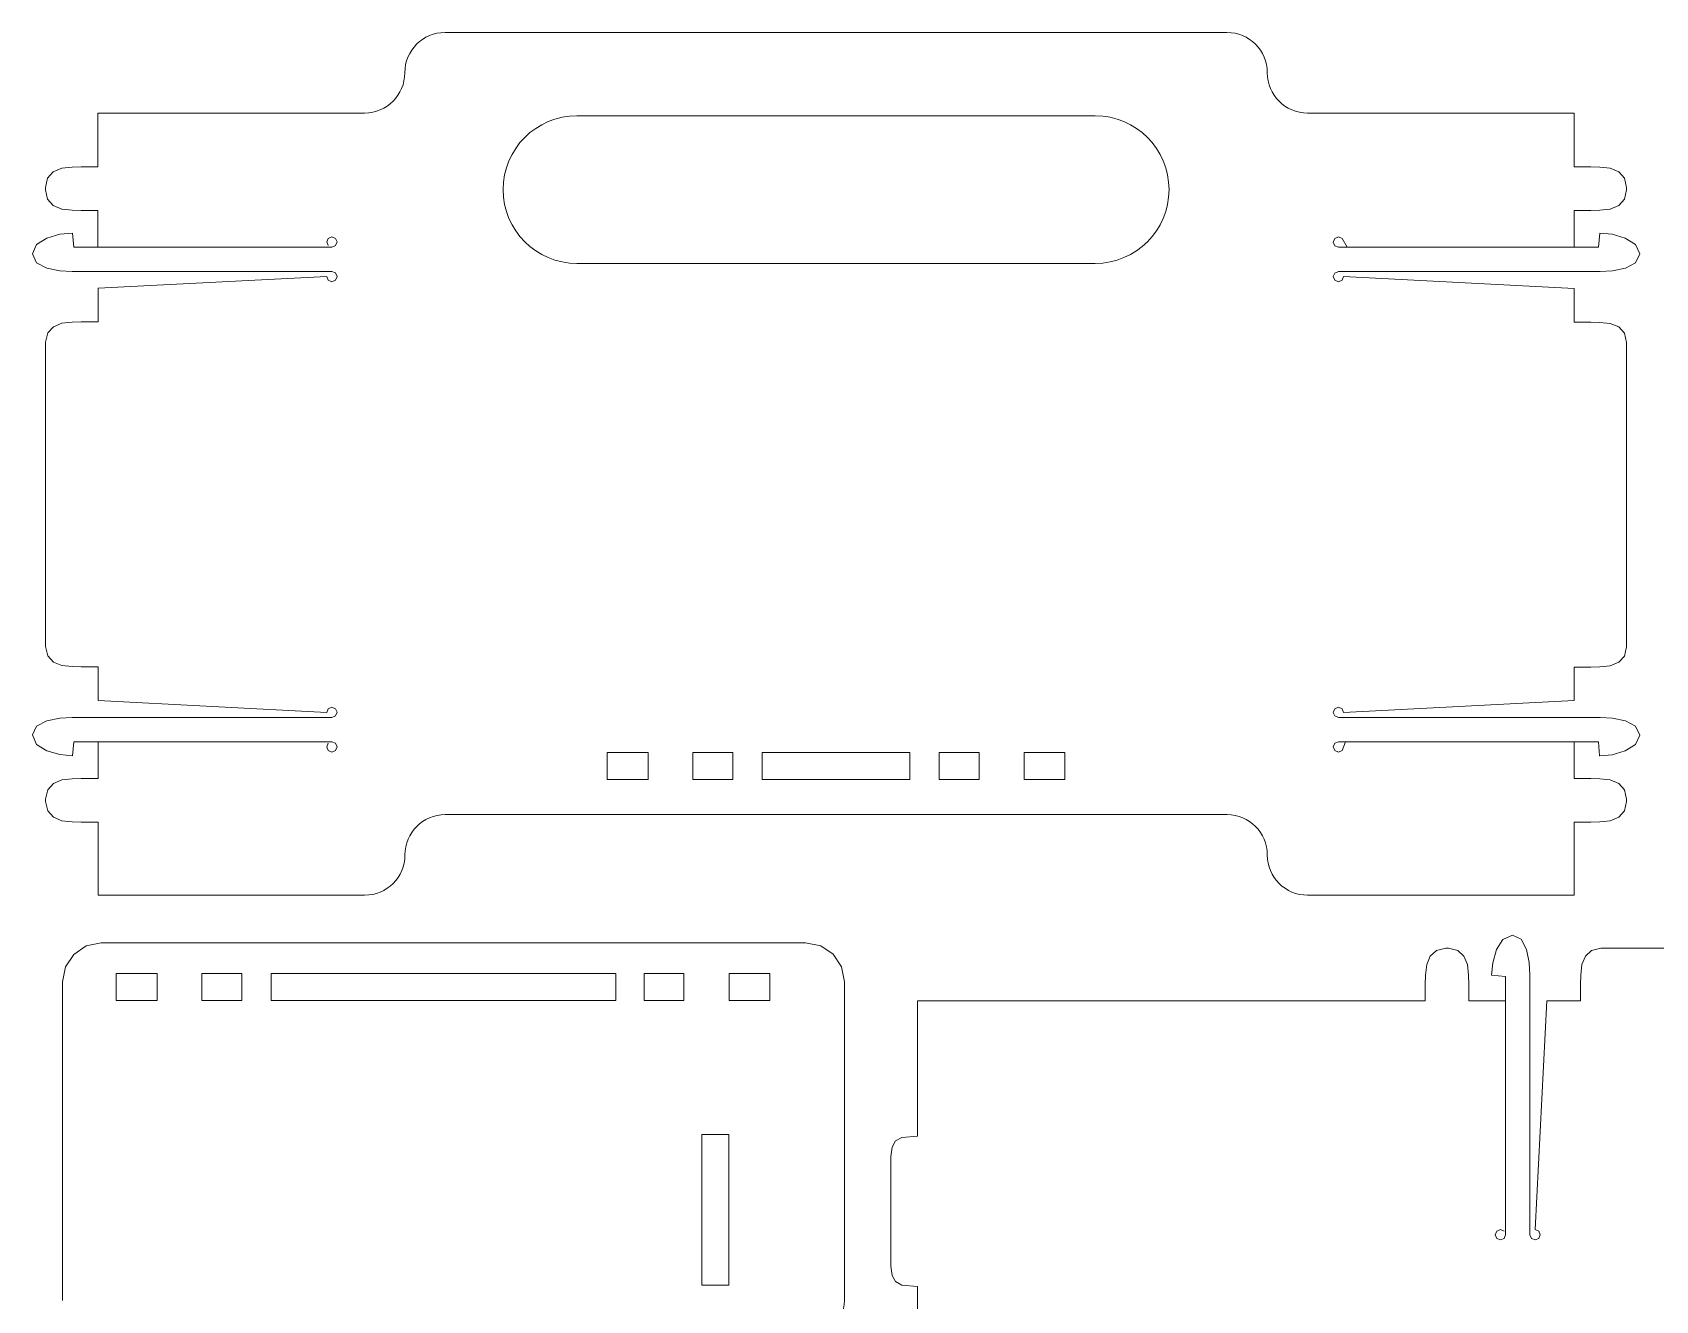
# Model space of a CAD drawing. Header units: millimetres. Extents: x -249 to 249, y -231 to 230.
# Drawn here: x -241.9 to 0, y 41.5 to 230.5 of the extents above; entities that cross this region are included whole.
import ezdxf

# ---------------------------------------------------------------- set-up
doc = ezdxf.new("R2010")
doc.units = ezdxf.units.MM
doc.header["$MEASUREMENT"] = 0
doc.layers.add('layer 1', color=7, linetype='Continuous')

msp = doc.modelspace()

# ---------------------------------------------------------------- linework, layer by layer
at = {"layer": 'layer 1', "lineweight": 9}
for points, knots in [([(-180.3939, 230.4703), (-183.7076, 230.4703), (-186.3939, 227.7841), (-186.3939, 224.4703), (-186.3939, 224.4703), (-186.3939, 221.1566), (-189.0802, 218.4703), (-192.3939, 218.4703)], [0, 0, 0, 0, 0.33333333, 0.33333333, 0.33333333, 0.33333333, 1, 1, 1, 1]), ([(-51.8606, 218.4703), (-55.1743, 218.4703), (-57.8606, 221.1566), (-57.8606, 224.4703), (-57.8606, 224.4703), (-57.8606, 227.784), (-60.5469, 230.4703), (-63.8606, 230.4703)], [0, 0, 0, 0, 0.33333333, 0.33333333, 0.33333333, 0.33333333, 1, 1, 1, 1]), ([(-192.3939, 218.4703), (-192.3939, 218.4703), (-232.1298, 218.4703), (-232.1298, 218.4703), (-232.1298, 218.4703), (-232.1298, 218.4703), (-232.1298, 210.4459), (-232.1298, 210.4459), (-232.1298, 210.4459), (-232.1298, 210.4459), (-234.6215, 210.4459), (-234.6215, 210.4459), (-234.6215, 210.4459), (-234.6215, 210.4459), (-235.9679, 210.3966), (-235.9679, 210.3966), (-235.9679, 210.3966), (-235.9679, 210.3966), (-237.5178, 210.2345), (-237.5178, 210.2345), (-237.5178, 210.2345), (-237.5178, 210.2345), (-238.7784, 209.7153), (-238.7784, 209.7153), (-238.7784, 209.7153), (-238.7784, 209.7153), (-239.6294, 208.7842), (-239.6294, 208.7842), (-239.6294, 208.7842), (-239.6294, 208.7842), (-239.9433, 207.3882), (-239.9433, 207.3882), (-239.9433, 207.3882), (-239.9433, 207.3882), (-239.9433, 207.0132), (-239.9433, 207.0132), (-239.9433, 207.0132), (-239.9433, 207.0132), (-239.6294, 205.6161), (-239.6294, 205.6161), (-239.6294, 205.6161), (-239.6294, 205.6161), (-238.7784, 204.6846), (-238.7784, 204.6846), (-238.7784, 204.6846), (-238.7784, 204.6846), (-237.5154, 204.1642), (-237.5154, 204.1642), (-237.5154, 204.1642), (-237.5154, 204.1642), (-235.9679, 204.0036), (-235.9679, 204.0036), (-235.9679, 204.0036), (-235.9679, 204.0036), (-234.6215, 203.9555), (-234.6215, 203.9555), (-234.6215, 203.9555), (-234.6215, 203.9555), (-232.1298, 203.9555), (-232.1298, 203.9555), (-232.1298, 203.9555), (-232.1298, 203.9555), (-232.1298, 198.4817), (-232.1298, 198.4817)], [0, 0, 0, 0, 0.05882353, 0.05882353, 0.05882353, 0.05882353, 0.11764706, 0.11764706, 0.11764706, 0.11764706, 0.17647059, 0.17647059, 0.17647059, 0.17647059, 0.23529412, 0.23529412, 0.23529412, 0.23529412, 0.29411765, 0.29411765, 0.29411765, 0.29411765, 0.35294118, 0.35294118, 0.35294118, 0.35294118, 0.41176471, 0.41176471, 0.41176471, 0.41176471, 0.47058824, 0.47058824, 0.47058824, 0.47058824, 0.52941176, 0.52941176, 0.52941176, 0.52941176, 0.58823529, 0.58823529, 0.58823529, 0.58823529, 0.64705882, 0.64705882, 0.64705882, 0.64705882, 0.70588235, 0.70588235, 0.70588235, 0.70588235, 0.76470588, 0.76470588, 0.76470588, 0.76470588, 0.82352941, 0.82352941, 0.82352941, 0.82352941, 0.88235294, 0.88235294, 0.88235294, 0.88235294, 1, 1, 1, 1]), ([(-160.7417, 218.0532), (-166.8169, 218.0532), (-171.7417, 213.1283), (-171.7417, 207.0532), (-171.7417, 207.0532), (-171.7417, 200.9781), (-166.8169, 196.0532), (-160.7417, 196.0532)], [0, 0, 0, 0, 0.33333333, 0.33333333, 0.33333333, 0.33333333, 1, 1, 1, 1]), ([(-83.4994, 196.0532), (-77.4242, 196.0532), (-72.4994, 200.9781), (-72.4994, 207.0532), (-72.4994, 207.0532), (-72.4994, 213.1283), (-77.4242, 218.0532), (-83.4994, 218.0532)], [0, 0, 0, 0, 0.33333333, 0.33333333, 0.33333333, 0.33333333, 1, 1, 1, 1]), ([(-12.1298, 198.4765), (-12.1298, 198.4765), (-12.1298, 203.9489), (-12.1298, 203.9489), (-12.1298, 203.9489), (-12.1298, 203.9489), (-9.6381, 203.9489), (-9.6381, 203.9489), (-9.6381, 203.9489), (-9.6381, 203.9489), (-8.2917, 203.9984), (-8.2917, 203.9984), (-8.2917, 203.9984), (-8.2917, 203.9984), (-6.7418, 204.1605), (-6.7418, 204.1605), (-6.7418, 204.1605), (-6.7418, 204.1605), (-5.4812, 204.681), (-5.4812, 204.681), (-5.4812, 204.681), (-5.4812, 204.681), (-4.6302, 205.6122), (-4.6302, 205.6122), (-4.6302, 205.6122), (-4.6302, 205.6122), (-4.3163, 207.0081), (-4.3163, 207.0081), (-4.3163, 207.0081), (-4.3163, 207.0081), (-4.3163, 207.3858), (-4.3163, 207.3858), (-4.3163, 207.3858), (-4.3163, 207.3858), (-4.6302, 208.7829), (-4.6302, 208.7829), (-4.6302, 208.7829), (-4.6302, 208.7829), (-5.4812, 209.7144), (-5.4812, 209.7144), (-5.4812, 209.7144), (-5.4812, 209.7144), (-6.7442, 210.2343), (-6.7442, 210.2343), (-6.7442, 210.2343), (-6.7442, 210.2343), (-8.2917, 210.3954), (-8.2917, 210.3954), (-8.2917, 210.3954), (-8.2917, 210.3954), (-9.6381, 210.4459), (-9.6381, 210.4459), (-9.6381, 210.4459), (-9.6381, 210.4459), (-12.1298, 210.4459), (-12.1298, 210.4459), (-12.1298, 210.4459), (-12.1298, 210.4459), (-12.1298, 218.4687), (-12.1298, 218.4687), (-12.1298, 218.4687), (-12.1298, 218.4687), (-51.8606, 218.4703), (-51.8606, 218.4703)], [0, 0, 0, 0, 0.05882353, 0.05882353, 0.05882353, 0.05882353, 0.11764706, 0.11764706, 0.11764706, 0.11764706, 0.17647059, 0.17647059, 0.17647059, 0.17647059, 0.23529412, 0.23529412, 0.23529412, 0.23529412, 0.29411765, 0.29411765, 0.29411765, 0.29411765, 0.35294118, 0.35294118, 0.35294118, 0.35294118, 0.41176471, 0.41176471, 0.41176471, 0.41176471, 0.47058824, 0.47058824, 0.47058824, 0.47058824, 0.52941176, 0.52941176, 0.52941176, 0.52941176, 0.58823529, 0.58823529, 0.58823529, 0.58823529, 0.64705882, 0.64705882, 0.64705882, 0.64705882, 0.70588235, 0.70588235, 0.70588235, 0.70588235, 0.76470588, 0.76470588, 0.76470588, 0.76470588, 0.82352941, 0.82352941, 0.82352941, 0.82352941, 0.88235294, 0.88235294, 0.88235294, 0.88235294, 1, 1, 1, 1]), ([(-197.251, 128.3992), (-197.251, 128.3992), (-196.709, 128.6253), (-196.709, 128.6253), (-196.709, 128.6253), (-196.709, 128.6253), (-196.4883, 129.1668), (-196.4883, 129.1668), (-196.4883, 129.1668), (-196.4883, 129.1668), (-196.7115, 129.7112), (-196.7115, 129.7112), (-196.7115, 129.7112), (-196.7115, 129.7112), (-197.2559, 129.9359), (-197.2559, 129.9359), (-197.2559, 129.9359), (-197.2559, 129.9359), (-197.8029, 129.7112), (-197.8029, 129.7112), (-197.8029, 129.7112), (-197.8029, 129.7112), (-198.026, 129.1656), (-198.026, 129.1656), (-198.026, 129.1656), (-198.026, 129.1656), (-232.1205, 130.9124), (-232.1205, 130.9124), (-232.1205, 130.9124), (-232.1205, 130.9124), (-232.1205, 135.9311), (-232.1205, 135.9311), (-232.1205, 135.9311), (-232.1205, 135.9311), (-234.6123, 135.9311), (-234.6123, 135.9311), (-234.6123, 135.9311), (-234.6123, 135.9311), (-235.9586, 135.9819), (-235.9586, 135.9819), (-235.9586, 135.9819), (-235.9586, 135.9819), (-237.5061, 136.143), (-237.5061, 136.143), (-237.5061, 136.143), (-237.5061, 136.143), (-238.7691, 136.6617), (-238.7691, 136.6617), (-238.7691, 136.6617), (-238.7691, 136.6617), (-239.6201, 137.5932), (-239.6201, 137.5932), (-239.6201, 137.5932), (-239.6201, 137.5932), (-239.934, 138.9904), (-239.934, 138.9904), (-239.934, 138.9904), (-239.934, 138.9904), (-239.934, 184.3048), (-239.934, 184.3048), (-239.934, 184.3048), (-239.934, 184.3048), (-239.6201, 185.6995), (-239.6201, 185.6995), (-239.6201, 185.6995), (-239.6201, 185.6995), (-238.7691, 186.6307), (-238.7691, 186.6307), (-238.7691, 186.6307), (-238.7691, 186.6307), (-237.5086, 187.1508), (-237.5086, 187.1508), (-237.5086, 187.1508), (-237.5086, 187.1508), (-235.9586, 187.3132), (-235.9586, 187.3132), (-235.9586, 187.3132), (-235.9586, 187.3132), (-234.6123, 187.3623), (-234.6123, 187.3623), (-234.6123, 187.3623), (-234.6123, 187.3623), (-232.1205, 187.3623), (-232.1205, 187.3623), (-232.1205, 187.3623), (-232.1205, 187.3623), (-232.1205, 192.3466), (-232.1205, 192.3466), (-232.1205, 192.3466), (-232.1205, 192.3466), (-198.026, 194.0908), (-198.026, 194.0908), (-198.026, 194.0908), (-198.026, 194.0908), (-197.8029, 193.5468), (-197.8029, 193.5468), (-197.8029, 193.5468), (-197.8029, 193.5468), (-197.2559, 193.3217), (-197.2559, 193.3217), (-197.2559, 193.3217), (-197.2559, 193.3217), (-196.7164, 193.5468), (-196.7164, 193.5468), (-196.7164, 193.5468), (-196.7164, 193.5468), (-196.4883, 194.0908), (-196.4883, 194.0908), (-196.4883, 194.0908), (-196.4883, 194.0908), (-196.7115, 194.6325), (-196.7115, 194.6325), (-196.7115, 194.6325), (-196.7115, 194.6325), (-197.251, 194.8614), (-197.251, 194.8614), (-197.251, 194.8614), (-197.251, 194.8614), (-235.9832, 194.8614), (-235.9832, 194.8614), (-235.9832, 194.8614), (-235.9832, 194.8614), (-237.8323, 194.9612), (-237.8323, 194.9612), (-237.8323, 194.9612), (-237.8323, 194.9612), (-239.7599, 195.343), (-239.7599, 195.343), (-239.7599, 195.343), (-239.7599, 195.343), (-241.2756, 196.1359), (-241.2756, 196.1359), (-241.2756, 196.1359), (-241.2756, 196.1359), (-241.8887, 197.4705), (-241.8887, 197.4705), (-241.8887, 197.4705), (-241.8887, 197.4705), (-241.2682, 198.8809), (-241.2682, 198.8809), (-241.2682, 198.8809), (-241.2682, 198.8809), (-239.7354, 199.8442), (-239.7354, 199.8442), (-239.7354, 199.8442), (-239.7354, 199.8442), (-237.7906, 200.3977), (-237.7906, 200.3977), (-237.7906, 200.3977), (-237.7906, 200.3977), (-235.9341, 200.5746), (-235.9341, 200.5746), (-235.9341, 200.5746), (-235.9341, 200.5746), (-235.9121, 200.5746), (-235.9121, 200.5746), (-235.9121, 200.5746), (-235.9121, 200.5746), (-235.7404, 198.4817), (-235.7404, 198.4817), (-235.7404, 198.4817), (-235.7404, 198.4817), (-197.251, 198.4817), (-197.251, 198.4817), (-197.251, 198.4817), (-197.251, 198.4817), (-196.7115, 198.7053), (-196.7115, 198.7053), (-196.7115, 198.7053), (-196.7115, 198.7053), (-196.4883, 199.2495), (-196.4883, 199.2495), (-196.4883, 199.2495), (-196.4883, 199.2495), (-196.7115, 199.7925), (-196.7115, 199.7925), (-196.7115, 199.7925), (-196.7115, 199.7925), (-197.2559, 200.0186), (-197.2559, 200.0186), (-197.2559, 200.0186), (-197.2559, 200.0186), (-197.8029, 199.7925), (-197.8029, 199.7925), (-197.8029, 199.7925), (-197.8029, 199.7925), (-198.026, 199.2495), (-198.026, 199.2495)], [0, 0, 0, 0, 0.02083333, 0.02083333, 0.02083333, 0.02083333, 0.04166667, 0.04166667, 0.04166667, 0.04166667, 0.0625, 0.0625, 0.0625, 0.0625, 0.08333333, 0.08333333, 0.08333333, 0.08333333, 0.10416667, 0.10416667, 0.10416667, 0.10416667, 0.125, 0.125, 0.125, 0.125, 0.14583333, 0.14583333, 0.14583333, 0.14583333, 0.16666667, 0.16666667, 0.16666667, 0.16666667, 0.1875, 0.1875, 0.1875, 0.1875, 0.20833333, 0.20833333, 0.20833333, 0.20833333, 0.22916667, 0.22916667, 0.22916667, 0.22916667, 0.25, 0.25, 0.25, 0.25, 0.27083333, 0.27083333, 0.27083333, 0.27083333, 0.29166667, 0.29166667, 0.29166667, 0.29166667, 0.3125, 0.3125, 0.3125, 0.3125, 0.33333333, 0.33333333, 0.33333333, 0.33333333, 0.35416667, 0.35416667, 0.35416667, 0.35416667, 0.375, 0.375, 0.375, 0.375, 0.39583333, 0.39583333, 0.39583333, 0.39583333, 0.41666667, 0.41666667, 0.41666667, 0.41666667, 0.4375, 0.4375, 0.4375, 0.4375, 0.45833333, 0.45833333, 0.45833333, 0.45833333, 0.47916667, 0.47916667, 0.47916667, 0.47916667, 0.5, 0.5, 0.5, 0.5, 0.52083333, 0.52083333, 0.52083333, 0.52083333, 0.54166667, 0.54166667, 0.54166667, 0.54166667, 0.5625, 0.5625, 0.5625, 0.5625, 0.58333333, 0.58333333, 0.58333333, 0.58333333, 0.60416667, 0.60416667, 0.60416667, 0.60416667, 0.625, 0.625, 0.625, 0.625, 0.64583333, 0.64583333, 0.64583333, 0.64583333, 0.66666667, 0.66666667, 0.66666667, 0.66666667, 0.6875, 0.6875, 0.6875, 0.6875, 0.70833333, 0.70833333, 0.70833333, 0.70833333, 0.72916667, 0.72916667, 0.72916667, 0.72916667, 0.75, 0.75, 0.75, 0.75, 0.77083333, 0.77083333, 0.77083333, 0.77083333, 0.79166667, 0.79166667, 0.79166667, 0.79166667, 0.8125, 0.8125, 0.8125, 0.8125, 0.83333333, 0.83333333, 0.83333333, 0.83333333, 0.85416667, 0.85416667, 0.85416667, 0.85416667, 0.875, 0.875, 0.875, 0.875, 0.89583333, 0.89583333, 0.89583333, 0.89583333, 0.91666667, 0.91666667, 0.91666667, 0.91666667, 0.9375, 0.9375, 0.9375, 0.9375, 0.95833333, 0.95833333, 0.95833333, 0.95833333, 1, 1, 1, 1]), ([(-45.941, 198.4765), (-45.941, 198.4765), (-46.7124, 199.7898), (-46.7124, 199.7898), (-46.7124, 199.7898), (-46.7124, 199.7898), (-47.2593, 200.0145), (-47.2593, 200.0145), (-47.2593, 200.0145), (-47.2593, 200.0145), (-47.8037, 199.7898), (-47.8037, 199.7898), (-47.8037, 199.7898), (-47.8037, 199.7898), (-48.0269, 199.2456), (-48.0269, 199.2456), (-48.0269, 199.2456), (-48.0269, 199.2456), (-47.8037, 198.7014), (-47.8037, 198.7014), (-47.8037, 198.7014), (-47.8037, 198.7014), (-47.2642, 198.4765), (-47.2642, 198.4765), (-47.2642, 198.4765), (-47.2642, 198.4765), (-8.5007, 198.4765), (-8.5007, 198.4765), (-8.5007, 198.4765), (-8.5007, 198.4765), (-8.307, 200.5694), (-8.307, 200.5694), (-8.307, 200.5694), (-8.307, 200.5694), (-6.4505, 200.3938), (-6.4505, 200.3938), (-6.4505, 200.3938), (-6.4505, 200.3938), (-4.5057, 199.8403), (-4.5057, 199.8403), (-4.5057, 199.8403), (-4.5057, 199.8403), (-2.9729, 198.8758), (-2.9729, 198.8758), (-2.9729, 198.8758), (-2.9729, 198.8758), (-2.3524, 197.4639), (-2.3524, 197.4639), (-2.3524, 197.4639), (-2.3524, 197.4639), (-2.9656, 196.1322), (-2.9656, 196.1322), (-2.9656, 196.1322), (-2.9656, 196.1322), (-4.4812, 195.3379), (-4.4812, 195.3379), (-4.4812, 195.3379), (-4.4812, 195.3379), (-6.4088, 194.956), (-6.4088, 194.956), (-6.4088, 194.956), (-6.4088, 194.956), (-8.2579, 194.8562), (-8.2579, 194.8562)], [0, 0, 0, 0, 0.05882353, 0.05882353, 0.05882353, 0.05882353, 0.11764706, 0.11764706, 0.11764706, 0.11764706, 0.17647059, 0.17647059, 0.17647059, 0.17647059, 0.23529412, 0.23529412, 0.23529412, 0.23529412, 0.29411765, 0.29411765, 0.29411765, 0.29411765, 0.35294118, 0.35294118, 0.35294118, 0.35294118, 0.41176471, 0.41176471, 0.41176471, 0.41176471, 0.47058824, 0.47058824, 0.47058824, 0.47058824, 0.52941176, 0.52941176, 0.52941176, 0.52941176, 0.58823529, 0.58823529, 0.58823529, 0.58823529, 0.64705882, 0.64705882, 0.64705882, 0.64705882, 0.70588235, 0.70588235, 0.70588235, 0.70588235, 0.76470588, 0.76470588, 0.76470588, 0.76470588, 0.82352941, 0.82352941, 0.82352941, 0.82352941, 0.88235294, 0.88235294, 0.88235294, 0.88235294, 1, 1, 1, 1]), ([(-47.2642, 194.8547), (-47.2642, 194.8547), (-47.8062, 194.6286), (-47.8062, 194.6286), (-47.8062, 194.6286), (-47.8062, 194.6286), (-48.0269, 194.0871), (-48.0269, 194.0871), (-48.0269, 194.0871), (-48.0269, 194.0871), (-47.8037, 193.5427), (-47.8037, 193.5427), (-47.8037, 193.5427), (-47.8037, 193.5427), (-47.2593, 193.318), (-47.2593, 193.318), (-47.2593, 193.318), (-47.2593, 193.318), (-46.7124, 193.5427), (-46.7124, 193.5427), (-46.7124, 193.5427), (-46.7124, 193.5427), (-46.4892, 194.0883), (-46.4892, 194.0883), (-46.4892, 194.0883), (-46.4892, 194.0883), (-12.1205, 192.3415), (-12.1205, 192.3415), (-12.1205, 192.3415), (-12.1205, 192.3415), (-12.1205, 187.3228), (-12.1205, 187.3228), (-12.1205, 187.3228), (-12.1205, 187.3228), (-9.6289, 187.3228), (-9.6289, 187.3228), (-9.6289, 187.3228), (-9.6289, 187.3228), (-8.2824, 187.272), (-8.2824, 187.272), (-8.2824, 187.272), (-8.2824, 187.272), (-6.735, 187.1109), (-6.735, 187.1109), (-6.735, 187.1109), (-6.735, 187.1109), (-5.4719, 186.5922), (-5.4719, 186.5922), (-5.4719, 186.5922), (-5.4719, 186.5922), (-4.621, 185.6607), (-4.621, 185.6607), (-4.621, 185.6607), (-4.621, 185.6607), (-4.307, 184.2636), (-4.307, 184.2636), (-4.307, 184.2636), (-4.307, 184.2636), (-4.307, 138.9491), (-4.307, 138.9491), (-4.307, 138.9491), (-4.307, 138.9491), (-4.621, 137.5544), (-4.621, 137.5544), (-4.621, 137.5544), (-4.621, 137.5544), (-5.4719, 136.6232), (-5.4719, 136.6232), (-5.4719, 136.6232), (-5.4719, 136.6232), (-6.7325, 136.1031), (-6.7325, 136.1031), (-6.7325, 136.1031), (-6.7325, 136.1031), (-8.2824, 135.9407), (-8.2824, 135.9407), (-8.2824, 135.9407), (-8.2824, 135.9407), (-9.6289, 135.8917), (-9.6289, 135.8917), (-9.6289, 135.8917), (-9.6289, 135.8917), (-12.1205, 135.8917), (-12.1205, 135.8917), (-12.1205, 135.8917), (-12.1205, 135.8917), (-12.1205, 130.9073), (-12.1205, 130.9073), (-12.1205, 130.9073), (-12.1205, 130.9073), (-46.4892, 129.1631), (-46.4892, 129.1631), (-46.4892, 129.1631), (-46.4892, 129.1631), (-46.7124, 129.7071), (-46.7124, 129.7071), (-46.7124, 129.7071), (-46.7124, 129.7071), (-47.2593, 129.9322), (-47.2593, 129.9322), (-47.2593, 129.9322), (-47.2593, 129.9322), (-47.7988, 129.7071), (-47.7988, 129.7071), (-47.7988, 129.7071), (-47.7988, 129.7071), (-48.0269, 129.1631), (-48.0269, 129.1631), (-48.0269, 129.1631), (-48.0269, 129.1631), (-47.8037, 128.6214), (-47.8037, 128.6214), (-47.8037, 128.6214), (-47.8037, 128.6214), (-47.2642, 128.3926), (-47.2642, 128.3926), (-47.2642, 128.3926), (-47.2642, 128.3926), (-8.2579, 128.3926), (-8.2579, 128.3926), (-8.2579, 128.3926), (-8.2579, 128.3926), (-6.4088, 128.2928), (-6.4088, 128.2928), (-6.4088, 128.2928), (-6.4088, 128.2928), (-4.4812, 127.9109), (-4.4812, 127.9109), (-4.4812, 127.9109), (-4.4812, 127.9109), (-2.9656, 127.118), (-2.9656, 127.118), (-2.9656, 127.118), (-2.9656, 127.118), (-2.3524, 125.7834), (-2.3524, 125.7834), (-2.3524, 125.7834), (-2.3524, 125.7834), (-2.9729, 124.373), (-2.9729, 124.373), (-2.9729, 124.373), (-2.9729, 124.373), (-4.5057, 123.4097), (-4.5057, 123.4097), (-4.5057, 123.4097), (-4.5057, 123.4097), (-6.4505, 122.8562), (-6.4505, 122.8562), (-6.4505, 122.8562), (-6.4505, 122.8562), (-8.307, 122.6794), (-8.307, 122.6794), (-8.307, 122.6794), (-8.307, 122.6794), (-8.329, 122.6794), (-8.329, 122.6794), (-8.329, 122.6794), (-8.329, 122.6794), (-8.5007, 124.7722), (-8.5007, 124.7722), (-8.5007, 124.7722), (-8.5007, 124.7722), (-47.2642, 124.7722), (-47.2642, 124.7722), (-47.2642, 124.7722), (-47.2642, 124.7722), (-47.8037, 124.5486), (-47.8037, 124.5486), (-47.8037, 124.5486), (-47.8037, 124.5486), (-48.0269, 124.0044), (-48.0269, 124.0044), (-48.0269, 124.0044), (-48.0269, 124.0044), (-47.8037, 123.4614), (-47.8037, 123.4614), (-47.8037, 123.4614), (-47.8037, 123.4614), (-47.2593, 123.2353), (-47.2593, 123.2353), (-47.2593, 123.2353), (-47.2593, 123.2353), (-46.7124, 123.4614), (-46.7124, 123.4614), (-46.7124, 123.4614), (-46.7124, 123.4614), (-46.1886, 124.7722), (-46.1886, 124.7722)], [0, 0, 0, 0, 0.02083333, 0.02083333, 0.02083333, 0.02083333, 0.04166667, 0.04166667, 0.04166667, 0.04166667, 0.0625, 0.0625, 0.0625, 0.0625, 0.08333333, 0.08333333, 0.08333333, 0.08333333, 0.10416667, 0.10416667, 0.10416667, 0.10416667, 0.125, 0.125, 0.125, 0.125, 0.14583333, 0.14583333, 0.14583333, 0.14583333, 0.16666667, 0.16666667, 0.16666667, 0.16666667, 0.1875, 0.1875, 0.1875, 0.1875, 0.20833333, 0.20833333, 0.20833333, 0.20833333, 0.22916667, 0.22916667, 0.22916667, 0.22916667, 0.25, 0.25, 0.25, 0.25, 0.27083333, 0.27083333, 0.27083333, 0.27083333, 0.29166667, 0.29166667, 0.29166667, 0.29166667, 0.3125, 0.3125, 0.3125, 0.3125, 0.33333333, 0.33333333, 0.33333333, 0.33333333, 0.35416667, 0.35416667, 0.35416667, 0.35416667, 0.375, 0.375, 0.375, 0.375, 0.39583333, 0.39583333, 0.39583333, 0.39583333, 0.41666667, 0.41666667, 0.41666667, 0.41666667, 0.4375, 0.4375, 0.4375, 0.4375, 0.45833333, 0.45833333, 0.45833333, 0.45833333, 0.47916667, 0.47916667, 0.47916667, 0.47916667, 0.5, 0.5, 0.5, 0.5, 0.52083333, 0.52083333, 0.52083333, 0.52083333, 0.54166667, 0.54166667, 0.54166667, 0.54166667, 0.5625, 0.5625, 0.5625, 0.5625, 0.58333333, 0.58333333, 0.58333333, 0.58333333, 0.60416667, 0.60416667, 0.60416667, 0.60416667, 0.625, 0.625, 0.625, 0.625, 0.64583333, 0.64583333, 0.64583333, 0.64583333, 0.66666667, 0.66666667, 0.66666667, 0.66666667, 0.6875, 0.6875, 0.6875, 0.6875, 0.70833333, 0.70833333, 0.70833333, 0.70833333, 0.72916667, 0.72916667, 0.72916667, 0.72916667, 0.75, 0.75, 0.75, 0.75, 0.77083333, 0.77083333, 0.77083333, 0.77083333, 0.79166667, 0.79166667, 0.79166667, 0.79166667, 0.8125, 0.8125, 0.8125, 0.8125, 0.83333333, 0.83333333, 0.83333333, 0.83333333, 0.85416667, 0.85416667, 0.85416667, 0.85416667, 0.875, 0.875, 0.875, 0.875, 0.89583333, 0.89583333, 0.89583333, 0.89583333, 0.91666667, 0.91666667, 0.91666667, 0.91666667, 0.9375, 0.9375, 0.9375, 0.9375, 0.95833333, 0.95833333, 0.95833333, 0.95833333, 1, 1, 1, 1]), ([(-198.026, 124.0083), (-198.026, 124.0083), (-197.8029, 123.4641), (-197.8029, 123.4641), (-197.8029, 123.4641), (-197.8029, 123.4641), (-197.2559, 123.2395), (-197.2559, 123.2395), (-197.2559, 123.2395), (-197.2559, 123.2395), (-196.7115, 123.4641), (-196.7115, 123.4641), (-196.7115, 123.4641), (-196.7115, 123.4641), (-196.4883, 124.0083), (-196.4883, 124.0083), (-196.4883, 124.0083), (-196.4883, 124.0083), (-196.7115, 124.5525), (-196.7115, 124.5525), (-196.7115, 124.5525), (-196.7115, 124.5525), (-197.251, 124.7774), (-197.251, 124.7774), (-197.251, 124.7774), (-197.251, 124.7774), (-235.7404, 124.7774), (-235.7404, 124.7774), (-235.7404, 124.7774), (-235.7404, 124.7774), (-235.9341, 122.6845), (-235.9341, 122.6845), (-235.9341, 122.6845), (-235.9341, 122.6845), (-237.7906, 122.8601), (-237.7906, 122.8601), (-237.7906, 122.8601), (-237.7906, 122.8601), (-239.7354, 123.4136), (-239.7354, 123.4136), (-239.7354, 123.4136), (-239.7354, 123.4136), (-241.2682, 124.3782), (-241.2682, 124.3782), (-241.2682, 124.3782), (-241.2682, 124.3782), (-241.8887, 125.79), (-241.8887, 125.79), (-241.8887, 125.79), (-241.8887, 125.79), (-241.2756, 127.1217), (-241.2756, 127.1217), (-241.2756, 127.1217), (-241.2756, 127.1217), (-239.7599, 127.9161), (-239.7599, 127.9161), (-239.7599, 127.9161), (-239.7599, 127.9161), (-237.8323, 128.2979), (-237.8323, 128.2979), (-237.8323, 128.2979), (-237.8323, 128.2979), (-235.9832, 128.3977), (-235.9832, 128.3977)], [0, 0, 0, 0, 0.05882353, 0.05882353, 0.05882353, 0.05882353, 0.11764706, 0.11764706, 0.11764706, 0.11764706, 0.17647059, 0.17647059, 0.17647059, 0.17647059, 0.23529412, 0.23529412, 0.23529412, 0.23529412, 0.29411765, 0.29411765, 0.29411765, 0.29411765, 0.35294118, 0.35294118, 0.35294118, 0.35294118, 0.41176471, 0.41176471, 0.41176471, 0.41176471, 0.47058824, 0.47058824, 0.47058824, 0.47058824, 0.52941176, 0.52941176, 0.52941176, 0.52941176, 0.58823529, 0.58823529, 0.58823529, 0.58823529, 0.64705882, 0.64705882, 0.64705882, 0.64705882, 0.70588235, 0.70588235, 0.70588235, 0.70588235, 0.76470588, 0.76470588, 0.76470588, 0.76470588, 0.82352941, 0.82352941, 0.82352941, 0.82352941, 0.88235294, 0.88235294, 0.88235294, 0.88235294, 1, 1, 1, 1]), ([(-232.1205, 124.7774), (-232.1205, 124.7774), (-232.1205, 119.305), (-232.1205, 119.305), (-232.1205, 119.305), (-232.1205, 119.305), (-234.6123, 119.305), (-234.6123, 119.305), (-234.6123, 119.305), (-234.6123, 119.305), (-235.9586, 119.2555), (-235.9586, 119.2555), (-235.9586, 119.2555), (-235.9586, 119.2555), (-237.5086, 119.0934), (-237.5086, 119.0934), (-237.5086, 119.0934), (-237.5086, 119.0934), (-238.7691, 118.573), (-238.7691, 118.573), (-238.7691, 118.573), (-238.7691, 118.573), (-239.6201, 117.6418), (-239.6201, 117.6418), (-239.6201, 117.6418), (-239.6201, 117.6418), (-239.934, 116.2458), (-239.934, 116.2458), (-239.934, 116.2458), (-239.934, 116.2458), (-239.934, 115.8681), (-239.934, 115.8681), (-239.934, 115.8681), (-239.934, 115.8681), (-239.6201, 114.471), (-239.6201, 114.471), (-239.6201, 114.471), (-239.6201, 114.471), (-238.7691, 113.5396), (-238.7691, 113.5396), (-238.7691, 113.5396), (-238.7691, 113.5396), (-237.5061, 113.0196), (-237.5061, 113.0196), (-237.5061, 113.0196), (-237.5061, 113.0196), (-235.9586, 112.8585), (-235.9586, 112.8585), (-235.9586, 112.8585), (-235.9586, 112.8585), (-234.6123, 112.808), (-234.6123, 112.808), (-234.6123, 112.808), (-234.6123, 112.808), (-232.1205, 112.808), (-232.1205, 112.808), (-232.1205, 112.808), (-232.1205, 112.808), (-232.1205, 101.918), (-232.1205, 101.918), (-232.1205, 101.918), (-232.1205, 101.918), (-192.3846, 101.918), (-192.3846, 101.918)], [0, 0, 0, 0, 0.05882353, 0.05882353, 0.05882353, 0.05882353, 0.11764706, 0.11764706, 0.11764706, 0.11764706, 0.17647059, 0.17647059, 0.17647059, 0.17647059, 0.23529412, 0.23529412, 0.23529412, 0.23529412, 0.29411765, 0.29411765, 0.29411765, 0.29411765, 0.35294118, 0.35294118, 0.35294118, 0.35294118, 0.41176471, 0.41176471, 0.41176471, 0.41176471, 0.47058824, 0.47058824, 0.47058824, 0.47058824, 0.52941176, 0.52941176, 0.52941176, 0.52941176, 0.58823529, 0.58823529, 0.58823529, 0.58823529, 0.64705882, 0.64705882, 0.64705882, 0.64705882, 0.70588235, 0.70588235, 0.70588235, 0.70588235, 0.76470588, 0.76470588, 0.76470588, 0.76470588, 0.82352941, 0.82352941, 0.82352941, 0.82352941, 0.88235294, 0.88235294, 0.88235294, 0.88235294, 1, 1, 1, 1]), ([(-51.8513, 101.918), (-51.8513, 101.918), (-12.1205, 101.918), (-12.1205, 101.918), (-12.1205, 101.918), (-12.1205, 101.918), (-12.1205, 112.808), (-12.1205, 112.808), (-12.1205, 112.808), (-12.1205, 112.808), (-9.6289, 112.808), (-9.6289, 112.808), (-9.6289, 112.808), (-9.6289, 112.808), (-8.2824, 112.8573), (-8.2824, 112.8573), (-8.2824, 112.8573), (-8.2824, 112.8573), (-6.7325, 113.0194), (-6.7325, 113.0194), (-6.7325, 113.0194), (-6.7325, 113.0194), (-5.4719, 113.5386), (-5.4719, 113.5386), (-5.4719, 113.5386), (-5.4719, 113.5386), (-4.621, 114.4698), (-4.621, 114.4698), (-4.621, 114.4698), (-4.621, 114.4698), (-4.307, 115.8657), (-4.307, 115.8657), (-4.307, 115.8657), (-4.307, 115.8657), (-4.307, 116.2407), (-4.307, 116.2407), (-4.307, 116.2407), (-4.307, 116.2407), (-4.621, 117.6378), (-4.621, 117.6378), (-4.621, 117.6378), (-4.621, 117.6378), (-5.4719, 118.5693), (-5.4719, 118.5693), (-5.4719, 118.5693), (-5.4719, 118.5693), (-6.735, 119.0897), (-6.735, 119.0897), (-6.735, 119.0897), (-6.735, 119.0897), (-8.2824, 119.2503), (-8.2824, 119.2503), (-8.2824, 119.2503), (-8.2824, 119.2503), (-9.6289, 119.2984), (-9.6289, 119.2984), (-9.6289, 119.2984), (-9.6289, 119.2984), (-12.1205, 119.2984), (-12.1205, 119.2984), (-12.1205, 119.2984), (-12.1205, 119.2984), (-12.1205, 124.7722), (-12.1205, 124.7722)], [0, 0, 0, 0, 0.05882353, 0.05882353, 0.05882353, 0.05882353, 0.11764706, 0.11764706, 0.11764706, 0.11764706, 0.17647059, 0.17647059, 0.17647059, 0.17647059, 0.23529412, 0.23529412, 0.23529412, 0.23529412, 0.29411765, 0.29411765, 0.29411765, 0.29411765, 0.35294118, 0.35294118, 0.35294118, 0.35294118, 0.41176471, 0.41176471, 0.41176471, 0.41176471, 0.47058824, 0.47058824, 0.47058824, 0.47058824, 0.52941176, 0.52941176, 0.52941176, 0.52941176, 0.58823529, 0.58823529, 0.58823529, 0.58823529, 0.64705882, 0.64705882, 0.64705882, 0.64705882, 0.70588235, 0.70588235, 0.70588235, 0.70588235, 0.76470588, 0.76470588, 0.76470588, 0.76470588, 0.82352941, 0.82352941, 0.82352941, 0.82352941, 0.88235294, 0.88235294, 0.88235294, 0.88235294, 1, 1, 1, 1]), ([(-150.1489, 123.1757), (-150.1489, 123.1757), (-156.231, 123.1757), (-156.231, 123.1757), (-156.231, 123.1757), (-156.231, 123.1757), (-156.231, 119.1757), (-156.231, 119.1757), (-156.231, 119.1757), (-156.231, 119.1757), (-150.1489, 119.1757), (-150.1489, 119.1757), (-150.1489, 119.1757), (-150.1489, 119.1757), (-150.1489, 123.1757), (-150.1489, 123.1757)], [0, 0, 0, 0, 0.2, 0.2, 0.2, 0.2, 0.4, 0.4, 0.4, 0.4, 0.6, 0.6, 0.6, 0.6, 1, 1, 1, 1]), ([(-137.5222, 123.1757), (-137.5222, 123.1757), (-143.4603, 123.1757), (-143.4603, 123.1757), (-143.4603, 123.1757), (-143.4603, 123.1757), (-143.4603, 119.1757), (-143.4603, 119.1757), (-143.4603, 119.1757), (-143.4603, 119.1757), (-137.5222, 119.1757), (-137.5222, 119.1757), (-137.5222, 119.1757), (-137.5222, 119.1757), (-137.5222, 123.1757), (-137.5222, 123.1757)], [0, 0, 0, 0, 0.2, 0.2, 0.2, 0.2, 0.4, 0.4, 0.4, 0.4, 0.6, 0.6, 0.6, 0.6, 1, 1, 1, 1]), ([(-111.1323, 123.1757), (-111.1323, 123.1757), (-133.1458, 123.1757), (-133.1458, 123.1757), (-133.1458, 123.1757), (-133.1458, 123.1757), (-133.1458, 119.1757), (-133.1458, 119.1757), (-133.1458, 119.1757), (-133.1458, 119.1757), (-111.1323, 119.1757), (-111.1323, 119.1757), (-111.1323, 119.1757), (-111.1323, 119.1757), (-111.1323, 123.1757), (-111.1323, 123.1757)], [0, 0, 0, 0, 0.2, 0.2, 0.2, 0.2, 0.4, 0.4, 0.4, 0.4, 0.6, 0.6, 0.6, 0.6, 1, 1, 1, 1]), ([(-100.8178, 123.1757), (-100.8178, 123.1757), (-106.7562, 123.1757), (-106.7562, 123.1757), (-106.7562, 123.1757), (-106.7562, 123.1757), (-106.7562, 119.1757), (-106.7562, 119.1757), (-106.7562, 119.1757), (-106.7562, 119.1757), (-100.8178, 119.1757), (-100.8178, 119.1757), (-100.8178, 119.1757), (-100.8178, 119.1757), (-100.8178, 123.1757), (-100.8178, 123.1757)], [0, 0, 0, 0, 0.2, 0.2, 0.2, 0.2, 0.4, 0.4, 0.4, 0.4, 0.6, 0.6, 0.6, 0.6, 1, 1, 1, 1]), ([(-88.0102, 123.1757), (-88.0102, 123.1757), (-94.0947, 123.1757), (-94.0947, 123.1757), (-94.0947, 123.1757), (-94.0947, 123.1757), (-94.0947, 119.1757), (-94.0947, 119.1757), (-94.0947, 119.1757), (-94.0947, 119.1757), (-88.0102, 119.1757), (-88.0102, 119.1757), (-88.0102, 119.1757), (-88.0102, 119.1757), (-88.0102, 123.1757), (-88.0102, 123.1757)], [0, 0, 0, 0, 0.2, 0.2, 0.2, 0.2, 0.4, 0.4, 0.4, 0.4, 0.6, 0.6, 0.6, 0.6, 1, 1, 1, 1]), ([(-192.3846, 101.918), (-189.0709, 101.918), (-186.3846, 104.6043), (-186.3846, 107.918), (-186.3846, 107.918), (-186.3846, 111.2317), (-183.6983, 113.918), (-180.3846, 113.918)], [0, 0, 0, 0, 0.33333333, 0.33333333, 0.33333333, 0.33333333, 1, 1, 1, 1]), ([(-63.8513, 113.9179), (-60.5376, 113.9179), (-57.8513, 111.2316), (-57.8513, 107.918), (-57.8513, 107.918), (-57.8513, 104.6043), (-55.165, 101.918), (-51.8513, 101.918)], [0, 0, 0, 0, 0.33333333, 0.33333333, 0.33333333, 0.33333333, 1, 1, 1, 1]), ([(-231.6257, 94.8071), (-231.6257, 94.8071), (-233.877, 94.3509), (-233.877, 94.3509), (-233.877, 94.3509), (-233.877, 94.3509), (-235.7188, 93.1051), (-235.7188, 93.1051), (-235.7188, 93.1051), (-235.7188, 93.1051), (-236.9622, 91.2633), (-236.9622, 91.2633), (-236.9622, 91.2633), (-236.9622, 91.2633), (-237.4184, 89.0144), (-237.4184, 89.0144), (-237.4184, 89.0144), (-237.4184, 89.0144), (-237.42, 41.5202), (-237.42, 41.5202)], [0, 0, 0, 0, 0.16666667, 0.16666667, 0.16666667, 0.16666667, 0.33333333, 0.33333333, 0.33333333, 0.33333333, 0.5, 0.5, 0.5, 0.5, 0.66666667, 0.66666667, 0.66666667, 0.66666667, 1, 1, 1, 1]), ([(-120.8676, 41.5202), (-120.8676, 41.5202), (-120.8676, 89.0144), (-120.8676, 89.0144), (-120.8676, 89.0144), (-120.8676, 89.0144), (-121.3238, 91.2657), (-121.3238, 91.2657), (-121.3238, 91.2657), (-121.3238, 91.2657), (-122.5696, 93.1075), (-122.5696, 93.1075), (-122.5696, 93.1075), (-122.5696, 93.1075), (-124.4114, 94.3509), (-124.4114, 94.3509), (-124.4114, 94.3509), (-124.4114, 94.3509), (-126.6603, 94.8071), (-126.6603, 94.8071), (-126.6603, 94.8071), (-126.6603, 94.8071), (-231.6257, 94.8071), (-231.6257, 94.8071)], [0, 0, 0, 0, 0.14285714, 0.14285714, 0.14285714, 0.14285714, 0.28571429, 0.28571429, 0.28571429, 0.28571429, 0.42857143, 0.42857143, 0.42857143, 0.42857143, 0.57142857, 0.57142857, 0.57142857, 0.57142857, 0.71428571, 0.71428571, 0.71428571, 0.71428571, 1, 1, 1, 1]), ([(-23.105, 52.092), (-23.105, 52.092), (-23.6492, 51.8688), (-23.6492, 51.8688), (-23.6492, 51.8688), (-23.6492, 51.8688), (-23.8738, 51.3219), (-23.8738, 51.3219), (-23.8738, 51.3219), (-23.8738, 51.3219), (-23.6492, 50.7775), (-23.6492, 50.7775), (-23.6492, 50.7775), (-23.6492, 50.7775), (-23.105, 50.5543), (-23.105, 50.5543), (-23.105, 50.5543), (-23.105, 50.5543), (-22.5608, 50.7775), (-22.5608, 50.7775), (-22.5608, 50.7775), (-22.5608, 50.7775), (-22.3359, 51.317), (-22.3359, 51.317), (-22.3359, 51.317), (-22.3359, 51.317), (-22.3359, 89.8071), (-22.3359, 89.8071), (-22.3359, 89.8071), (-22.3359, 89.8071), (-24.4288, 90.0008), (-24.4288, 90.0008), (-24.4288, 90.0008), (-24.4288, 90.0008), (-24.2532, 91.8573), (-24.2532, 91.8573), (-24.2532, 91.8573), (-24.2532, 91.8573), (-23.6997, 93.8021), (-23.6997, 93.8021), (-23.6997, 93.8021), (-23.6997, 93.8021), (-22.7352, 95.3349), (-22.7352, 95.3349), (-22.7352, 95.3349), (-22.7352, 95.3349), (-21.3233, 95.9554), (-21.3233, 95.9554), (-21.3233, 95.9554), (-21.3233, 95.9554), (-19.9916, 95.3423), (-19.9916, 95.3423), (-19.9916, 95.3423), (-19.9916, 95.3423), (-19.1972, 93.8266), (-19.1972, 93.8266), (-19.1972, 93.8266), (-19.1972, 93.8266), (-18.8154, 91.899), (-18.8154, 91.899), (-18.8154, 91.899), (-18.8154, 91.899), (-18.7156, 90.0499), (-18.7156, 90.0499)], [0, 0, 0, 0, 0.05882353, 0.05882353, 0.05882353, 0.05882353, 0.11764706, 0.11764706, 0.11764706, 0.11764706, 0.17647059, 0.17647059, 0.17647059, 0.17647059, 0.23529412, 0.23529412, 0.23529412, 0.23529412, 0.29411765, 0.29411765, 0.29411765, 0.29411765, 0.35294118, 0.35294118, 0.35294118, 0.35294118, 0.41176471, 0.41176471, 0.41176471, 0.41176471, 0.47058824, 0.47058824, 0.47058824, 0.47058824, 0.52941176, 0.52941176, 0.52941176, 0.52941176, 0.58823529, 0.58823529, 0.58823529, 0.58823529, 0.64705882, 0.64705882, 0.64705882, 0.64705882, 0.70588235, 0.70588235, 0.70588235, 0.70588235, 0.76470588, 0.76470588, 0.76470588, 0.76470588, 0.82352941, 0.82352941, 0.82352941, 0.82352941, 0.88235294, 0.88235294, 0.88235294, 0.88235294, 1, 1, 1, 1]), ([(-18.7141, 51.317), (-18.7141, 51.317), (-18.488, 50.775), (-18.488, 50.775), (-18.488, 50.775), (-18.488, 50.775), (-17.9465, 50.5543), (-17.9465, 50.5543), (-17.9465, 50.5543), (-17.9465, 50.5543), (-17.4021, 50.7775), (-17.4021, 50.7775), (-17.4021, 50.7775), (-17.4021, 50.7775), (-17.1774, 51.3219), (-17.1774, 51.3219), (-17.1774, 51.3219), (-17.1774, 51.3219), (-17.4021, 51.8688), (-17.4021, 51.8688), (-17.4021, 51.8688), (-17.4021, 51.8688), (-17.9477, 52.092), (-17.9477, 52.092), (-17.9477, 52.092), (-17.9477, 52.092), (-16.2009, 86.1873), (-16.2009, 86.1873), (-16.2009, 86.1873), (-16.2009, 86.1873), (-11.1821, 86.1873), (-11.1821, 86.1873), (-11.1821, 86.1873), (-11.1821, 86.1873), (-11.1821, 88.6789), (-11.1821, 88.6789), (-11.1821, 88.6789), (-11.1821, 88.6789), (-11.1314, 90.0254), (-11.1314, 90.0254), (-11.1314, 90.0254), (-11.1314, 90.0254), (-10.9703, 91.5729), (-10.9703, 91.5729), (-10.9703, 91.5729), (-10.9703, 91.5729), (-10.4516, 92.8359), (-10.4516, 92.8359), (-10.4516, 92.8359), (-10.4516, 92.8359), (-9.5201, 93.6869), (-9.5201, 93.6869), (-9.5201, 93.6869), (-9.5201, 93.6869), (-8.123, 94.0008), (-8.123, 94.0008), (-8.123, 94.0008), (-8.123, 94.0008), (8.1853, 94.0008), (8.1853, 94.0008), (8.1853, 94.0008), (8.1853, 94.0008), (9.58, 93.6869), (9.58, 93.6869), (9.58, 93.6869), (9.58, 93.6869), (10.5112, 92.8359), (10.5112, 92.8359), (10.5112, 92.8359), (10.5112, 92.8359), (11.0314, 91.5753), (11.0314, 91.5753), (11.0314, 91.5753), (11.0314, 91.5753), (11.1937, 90.0254), (11.1937, 90.0254), (11.1937, 90.0254), (11.1937, 90.0254), (11.2428, 88.6789), (11.2428, 88.6789), (11.2428, 88.6789), (11.2428, 88.6789), (11.2428, 86.1873), (11.2428, 86.1873), (11.2428, 86.1873), (11.2428, 86.1873), (16.2272, 86.1873), (16.2272, 86.1873), (16.2272, 86.1873), (16.2272, 86.1873), (17.9713, 52.092), (17.9713, 52.092), (17.9713, 52.092), (17.9713, 52.092), (17.4274, 51.8688), (17.4274, 51.8688), (17.4274, 51.8688), (17.4274, 51.8688), (17.2023, 51.3219), (17.2023, 51.3219), (17.2023, 51.3219), (17.2023, 51.3219), (17.4274, 50.7824), (17.4274, 50.7824), (17.4274, 50.7824), (17.4274, 50.7824), (17.9713, 50.5543), (17.9713, 50.5543), (17.9713, 50.5543), (17.9713, 50.5543), (18.5131, 50.7775), (18.5131, 50.7775), (18.5131, 50.7775), (18.5131, 50.7775), (18.7419, 51.317), (18.7419, 51.317), (18.7419, 51.317), (18.7419, 51.317), (18.7419, 90.0499), (18.7419, 90.0499), (18.7419, 90.0499), (18.7419, 90.0499), (18.8417, 91.899), (18.8417, 91.899), (18.8417, 91.899), (18.8417, 91.899), (19.2236, 93.8266), (19.2236, 93.8266), (19.2236, 93.8266), (19.2236, 93.8266), (20.0164, 95.3423), (20.0164, 95.3423), (20.0164, 95.3423), (20.0164, 95.3423), (21.3511, 95.9554), (21.3511, 95.9554), (21.3511, 95.9554), (21.3511, 95.9554), (22.7615, 95.3349), (22.7615, 95.3349), (22.7615, 95.3349), (22.7615, 95.3349), (23.7248, 93.8021), (23.7248, 93.8021), (23.7248, 93.8021), (23.7248, 93.8021), (24.2783, 91.8573), (24.2783, 91.8573), (24.2783, 91.8573), (24.2783, 91.8573), (24.4551, 90.0008), (24.4551, 90.0008), (24.4551, 90.0008), (24.4551, 90.0008), (24.4551, 89.9788), (24.4551, 89.9788), (24.4551, 89.9788), (24.4551, 89.9788), (22.3622, 89.8071), (22.3622, 89.8071), (22.3622, 89.8071), (22.3622, 89.8071), (22.3622, 51.317), (22.3622, 51.317), (22.3622, 51.317), (22.3622, 51.317), (22.5859, 50.7775), (22.5859, 50.7775), (22.5859, 50.7775), (22.5859, 50.7775), (23.1301, 50.5543), (23.1301, 50.5543), (23.1301, 50.5543), (23.1301, 50.5543), (23.673, 50.7775), (23.673, 50.7775), (23.673, 50.7775), (23.673, 50.7775), (23.8992, 51.3219), (23.8992, 51.3219), (23.8992, 51.3219), (23.8992, 51.3219), (23.673, 51.8688), (23.673, 51.8688), (23.673, 51.8688), (23.673, 51.8688), (23.1301, 52.092), (23.1301, 52.092)], [0, 0, 0, 0, 0.02083333, 0.02083333, 0.02083333, 0.02083333, 0.04166667, 0.04166667, 0.04166667, 0.04166667, 0.0625, 0.0625, 0.0625, 0.0625, 0.08333333, 0.08333333, 0.08333333, 0.08333333, 0.10416667, 0.10416667, 0.10416667, 0.10416667, 0.125, 0.125, 0.125, 0.125, 0.14583333, 0.14583333, 0.14583333, 0.14583333, 0.16666667, 0.16666667, 0.16666667, 0.16666667, 0.1875, 0.1875, 0.1875, 0.1875, 0.20833333, 0.20833333, 0.20833333, 0.20833333, 0.22916667, 0.22916667, 0.22916667, 0.22916667, 0.25, 0.25, 0.25, 0.25, 0.27083333, 0.27083333, 0.27083333, 0.27083333, 0.29166667, 0.29166667, 0.29166667, 0.29166667, 0.3125, 0.3125, 0.3125, 0.3125, 0.33333333, 0.33333333, 0.33333333, 0.33333333, 0.35416667, 0.35416667, 0.35416667, 0.35416667, 0.375, 0.375, 0.375, 0.375, 0.39583333, 0.39583333, 0.39583333, 0.39583333, 0.41666667, 0.41666667, 0.41666667, 0.41666667, 0.4375, 0.4375, 0.4375, 0.4375, 0.45833333, 0.45833333, 0.45833333, 0.45833333, 0.47916667, 0.47916667, 0.47916667, 0.47916667, 0.5, 0.5, 0.5, 0.5, 0.52083333, 0.52083333, 0.52083333, 0.52083333, 0.54166667, 0.54166667, 0.54166667, 0.54166667, 0.5625, 0.5625, 0.5625, 0.5625, 0.58333333, 0.58333333, 0.58333333, 0.58333333, 0.60416667, 0.60416667, 0.60416667, 0.60416667, 0.625, 0.625, 0.625, 0.625, 0.64583333, 0.64583333, 0.64583333, 0.64583333, 0.66666667, 0.66666667, 0.66666667, 0.66666667, 0.6875, 0.6875, 0.6875, 0.6875, 0.70833333, 0.70833333, 0.70833333, 0.70833333, 0.72916667, 0.72916667, 0.72916667, 0.72916667, 0.75, 0.75, 0.75, 0.75, 0.77083333, 0.77083333, 0.77083333, 0.77083333, 0.79166667, 0.79166667, 0.79166667, 0.79166667, 0.8125, 0.8125, 0.8125, 0.8125, 0.83333333, 0.83333333, 0.83333333, 0.83333333, 0.85416667, 0.85416667, 0.85416667, 0.85416667, 0.875, 0.875, 0.875, 0.875, 0.89583333, 0.89583333, 0.89583333, 0.89583333, 0.91666667, 0.91666667, 0.91666667, 0.91666667, 0.9375, 0.9375, 0.9375, 0.9375, 0.95833333, 0.95833333, 0.95833333, 0.95833333, 1, 1, 1, 1]), ([(-22.3359, 86.1873), (-22.3359, 86.1873), (-27.8083, 86.1873), (-27.8083, 86.1873), (-27.8083, 86.1873), (-27.8083, 86.1873), (-27.8083, 88.6789), (-27.8083, 88.6789), (-27.8083, 88.6789), (-27.8083, 88.6789), (-27.8578, 90.0254), (-27.8578, 90.0254), (-27.8578, 90.0254), (-27.8578, 90.0254), (-28.0199, 91.5753), (-28.0199, 91.5753), (-28.0199, 91.5753), (-28.0199, 91.5753), (-28.5404, 92.8359), (-28.5404, 92.8359), (-28.5404, 92.8359), (-28.5404, 92.8359), (-29.4715, 93.6869), (-29.4715, 93.6869), (-29.4715, 93.6869), (-29.4715, 93.6869), (-30.8675, 94.0008), (-30.8675, 94.0008), (-30.8675, 94.0008), (-30.8675, 94.0008), (-31.2451, 94.0008), (-31.2451, 94.0008), (-31.2451, 94.0008), (-31.2451, 94.0008), (-32.6423, 93.6869), (-32.6423, 93.6869), (-32.6423, 93.6869), (-32.6423, 93.6869), (-33.5738, 92.8359), (-33.5738, 92.8359), (-33.5738, 92.8359), (-33.5738, 92.8359), (-34.0937, 91.5729), (-34.0937, 91.5729), (-34.0937, 91.5729), (-34.0937, 91.5729), (-34.2548, 90.0254), (-34.2548, 90.0254), (-34.2548, 90.0254), (-34.2548, 90.0254), (-34.3053, 88.6789), (-34.3053, 88.6789), (-34.3053, 88.6789), (-34.3053, 88.6789), (-34.3053, 86.1873), (-34.3053, 86.1873), (-34.3053, 86.1873), (-34.3053, 86.1873), (-109.9894, 86.1873), (-109.9894, 86.1873), (-109.9894, 86.1873), (-109.9894, 86.1873), (-109.9894, 66.0323), (-109.9894, 66.0323), (-109.9894, 66.0323), (-109.9894, 66.0323), (-112.3272, 65.8215), (-112.3272, 65.8215), (-112.3272, 65.8215), (-112.3272, 65.8215), (-113.2585, 65.2991), (-113.2585, 65.2991), (-113.2585, 65.2991), (-113.2585, 65.2991), (-113.7788, 64.3696), (-113.7788, 64.3696), (-113.7788, 64.3696), (-113.7788, 64.3696), (-113.9397, 62.9692), (-113.9397, 62.9692), (-113.9397, 62.9692), (-113.9397, 62.9692), (-113.9384, 46.6654), (-113.9384, 46.6654), (-113.9384, 46.6654), (-113.9384, 46.6654), (-113.7775, 45.2675), (-113.7775, 45.2675), (-113.7775, 45.2675), (-113.7775, 45.2675), (-113.2572, 44.338), (-113.2572, 44.338), (-113.2572, 44.338), (-113.2572, 44.338), (-112.3259, 43.8156), (-112.3259, 43.8156), (-112.3259, 43.8156), (-112.3259, 43.8156), (-109.9894, 43.6047), (-109.9894, 43.6047), (-109.9894, 43.6047), (-109.9894, 43.6047), (-109.9894, -32.998), (-109.9894, -32.998), (-109.9894, -32.998), (-109.9894, -32.998), (-112.4811, -32.998), (-112.4811, -32.998), (-112.4811, -32.998), (-112.4811, -32.998), (-113.8275, -33.0473), (-113.8275, -33.0473), (-113.8275, -33.0473), (-113.8275, -33.0473), (-115.3775, -33.2094), (-115.3775, -33.2094), (-115.3775, -33.2094), (-115.3775, -33.2094), (-116.638, -33.7286), (-116.638, -33.7286), (-116.638, -33.7286), (-116.638, -33.7286), (-117.489, -34.6598), (-117.489, -34.6598), (-117.489, -34.6598), (-117.489, -34.6598), (-117.8029, -36.0557), (-117.8029, -36.0557), (-117.8029, -36.0557), (-117.8029, -36.0557), (-117.8029, -36.4307), (-117.8029, -36.4307), (-117.8029, -36.4307), (-117.8029, -36.4307), (-117.489, -37.8279), (-117.489, -37.8279), (-117.489, -37.8279), (-117.489, -37.8279), (-116.638, -38.7593), (-116.638, -38.7593), (-116.638, -38.7593), (-116.638, -38.7593), (-115.375, -39.2797), (-115.375, -39.2797), (-115.375, -39.2797), (-115.375, -39.2797), (-113.8275, -39.4403), (-113.8275, -39.4403), (-113.8275, -39.4403), (-113.8275, -39.4403), (-112.4811, -39.4884), (-112.4811, -39.4884), (-112.4811, -39.4884), (-112.4811, -39.4884), (-109.9894, -39.4884), (-109.9894, -39.4884), (-109.9894, -39.4884), (-109.9894, -39.4884), (-109.9894, -44.9623), (-109.9894, -44.9623)], [0, 0, 0, 0, 0.02439024, 0.02439024, 0.02439024, 0.02439024, 0.04878049, 0.04878049, 0.04878049, 0.04878049, 0.07317073, 0.07317073, 0.07317073, 0.07317073, 0.09756098, 0.09756098, 0.09756098, 0.09756098, 0.12195122, 0.12195122, 0.12195122, 0.12195122, 0.14634146, 0.14634146, 0.14634146, 0.14634146, 0.17073171, 0.17073171, 0.17073171, 0.17073171, 0.19512195, 0.19512195, 0.19512195, 0.19512195, 0.2195122, 0.2195122, 0.2195122, 0.2195122, 0.24390244, 0.24390244, 0.24390244, 0.24390244, 0.26829268, 0.26829268, 0.26829268, 0.26829268, 0.29268293, 0.29268293, 0.29268293, 0.29268293, 0.31707317, 0.31707317, 0.31707317, 0.31707317, 0.34146341, 0.34146341, 0.34146341, 0.34146341, 0.36585366, 0.36585366, 0.36585366, 0.36585366, 0.3902439, 0.3902439, 0.3902439, 0.3902439, 0.41463415, 0.41463415, 0.41463415, 0.41463415, 0.43902439, 0.43902439, 0.43902439, 0.43902439, 0.46341463, 0.46341463, 0.46341463, 0.46341463, 0.48780488, 0.48780488, 0.48780488, 0.48780488, 0.51219512, 0.51219512, 0.51219512, 0.51219512, 0.53658537, 0.53658537, 0.53658537, 0.53658537, 0.56097561, 0.56097561, 0.56097561, 0.56097561, 0.58536585, 0.58536585, 0.58536585, 0.58536585, 0.6097561, 0.6097561, 0.6097561, 0.6097561, 0.63414634, 0.63414634, 0.63414634, 0.63414634, 0.65853659, 0.65853659, 0.65853659, 0.65853659, 0.68292683, 0.68292683, 0.68292683, 0.68292683, 0.70731707, 0.70731707, 0.70731707, 0.70731707, 0.73170732, 0.73170732, 0.73170732, 0.73170732, 0.75609756, 0.75609756, 0.75609756, 0.75609756, 0.7804878, 0.7804878, 0.7804878, 0.7804878, 0.80487805, 0.80487805, 0.80487805, 0.80487805, 0.82926829, 0.82926829, 0.82926829, 0.82926829, 0.85365854, 0.85365854, 0.85365854, 0.85365854, 0.87804878, 0.87804878, 0.87804878, 0.87804878, 0.90243902, 0.90243902, 0.90243902, 0.90243902, 0.92682927, 0.92682927, 0.92682927, 0.92682927, 0.95121951, 0.95121951, 0.95121951, 0.95121951, 1, 1, 1, 1]), ([(-229.3956, 90.2446), (-229.3956, 90.2446), (-229.3956, 86.2446), (-229.3956, 86.2446), (-229.3956, 86.2446), (-229.3956, 86.2446), (-223.316, 86.2446), (-223.316, 86.2446), (-223.316, 86.2446), (-223.316, 86.2446), (-223.316, 90.2446), (-223.316, 90.2446), (-223.316, 90.2446), (-223.316, 90.2446), (-229.3956, 90.2446), (-229.3956, 90.2446)], [0, 0, 0, 0, 0.2, 0.2, 0.2, 0.2, 0.4, 0.4, 0.4, 0.4, 0.6, 0.6, 0.6, 0.6, 1, 1, 1, 1]), ([(-210.6908, 86.2446), (-210.6908, 86.2446), (-216.6257, 86.2446), (-216.6257, 86.2446), (-216.6257, 86.2446), (-216.6257, 86.2446), (-216.6257, 90.2446), (-216.6257, 90.2446), (-216.6257, 90.2446), (-216.6257, 90.2446), (-210.6908, 90.2446), (-210.6908, 90.2446), (-210.6908, 90.2446), (-210.6908, 90.2446), (-210.6908, 86.2446), (-210.6908, 86.2446)], [0, 0, 0, 0, 0.2, 0.2, 0.2, 0.2, 0.4, 0.4, 0.4, 0.4, 0.6, 0.6, 0.6, 0.6, 1, 1, 1, 1]), ([(-206.3132, 90.2446), (-206.3132, 90.2446), (-206.3132, 86.2446), (-206.3132, 86.2446), (-206.3132, 86.2446), (-206.3132, 86.2446), (-154.9539, 86.2446), (-154.9539, 86.2446), (-154.9539, 86.2446), (-154.9539, 86.2446), (-154.9539, 90.2446), (-154.9539, 90.2446), (-154.9539, 90.2446), (-154.9539, 90.2446), (-206.3132, 90.2446), (-206.3132, 90.2446)], [0, 0, 0, 0, 0.2, 0.2, 0.2, 0.2, 0.4, 0.4, 0.4, 0.4, 0.6, 0.6, 0.6, 0.6, 1, 1, 1, 1]), ([(-150.7308, 86.2446), (-150.7308, 86.2446), (-144.791, 86.2446), (-144.791, 86.2446), (-144.791, 86.2446), (-144.791, 86.2446), (-144.791, 90.2446), (-144.791, 90.2446), (-144.791, 90.2446), (-144.791, 90.2446), (-150.7308, 90.2446), (-150.7308, 90.2446), (-150.7308, 90.2446), (-150.7308, 90.2446), (-150.7308, 86.2446), (-150.7308, 86.2446)], [0, 0, 0, 0, 0.2, 0.2, 0.2, 0.2, 0.4, 0.4, 0.4, 0.4, 0.6, 0.6, 0.6, 0.6, 1, 1, 1, 1]), ([(-138.0688, 90.2446), (-138.0688, 90.2446), (-138.0688, 86.2446), (-138.0688, 86.2446), (-138.0688, 86.2446), (-138.0688, 86.2446), (-131.9843, 86.2446), (-131.9843, 86.2446), (-131.9843, 86.2446), (-131.9843, 86.2446), (-131.9843, 90.2446), (-131.9843, 90.2446), (-131.9843, 90.2446), (-131.9843, 90.2446), (-138.0688, 90.2446), (-138.0688, 90.2446)], [0, 0, 0, 0, 0.2, 0.2, 0.2, 0.2, 0.4, 0.4, 0.4, 0.4, 0.6, 0.6, 0.6, 0.6, 1, 1, 1, 1]), ([(-142.1254, 66.2446), (-142.1254, 66.2446), (-142.1254, 43.8169), (-142.1254, 43.8169), (-142.1254, 43.8169), (-142.1254, 43.8169), (-138.1254, 43.8169), (-138.1254, 43.8169), (-138.1254, 43.8169), (-138.1254, 43.8169), (-138.1254, 66.2446), (-138.1254, 66.2446), (-138.1254, 66.2446), (-138.1254, 66.2446), (-142.1254, 66.2446), (-142.1254, 66.2446)], [0, 0, 0, 0, 0.2, 0.2, 0.2, 0.2, 0.4, 0.4, 0.4, 0.4, 0.6, 0.6, 0.6, 0.6, 1, 1, 1, 1]), ([(-132.8676, 29.5202), (-132.8676, 32.8339), (-130.1813, 35.5202), (-126.8676, 35.5202), (-126.8676, 35.5202), (-123.5539, 35.5202), (-120.8676, 38.2065), (-120.8676, 41.5202)], [0, 0, 0, 0, 0.33333333, 0.33333333, 0.33333333, 0.33333333, 1, 1, 1, 1])]:
    msp.add_open_spline(points, degree=3, knots=knots, dxfattribs=at)
for points in [[(-63.8606, 230.4703), (-63.8606, 230.4703), (-180.3939, 230.4703), (-180.3939, 230.4703)], [(-83.4994, 218.0532), (-83.4994, 218.0532), (-160.7417, 218.0532), (-160.7417, 218.0532)], [(-198.026, 199.2495), (-198.026, 199.2495), (-197.8029, 198.7053), (-197.8029, 198.7053)], [(-160.7417, 196.0532), (-160.7417, 196.0532), (-83.4994, 196.0532), (-83.4994, 196.0532)], [(-8.2579, 194.8562), (-8.2579, 194.8562), (-47.2642, 194.8562), (-47.2642, 194.8547)], [(-235.9832, 128.3977), (-235.9832, 128.3977), (-197.251, 128.3977), (-197.251, 128.3992)], [(-198.026, 124.0083), (-198.026, 124.0083), (-197.8029, 124.5525), (-197.8029, 124.5525)], [(-180.3846, 113.918), (-180.3846, 113.918), (-63.8513, 113.9179), (-63.8513, 113.9179)], [(-18.7156, 90.0499), (-18.7156, 90.0499), (-18.7156, 51.317), (-18.7141, 51.317)], [(-23.105, 52.092), (-23.105, 52.092), (-22.5608, 51.8688), (-22.5608, 51.8688)]]:
    msp.add_open_spline(points, degree=3, dxfattribs=at)

doc.saveas('drawing.dxf')
